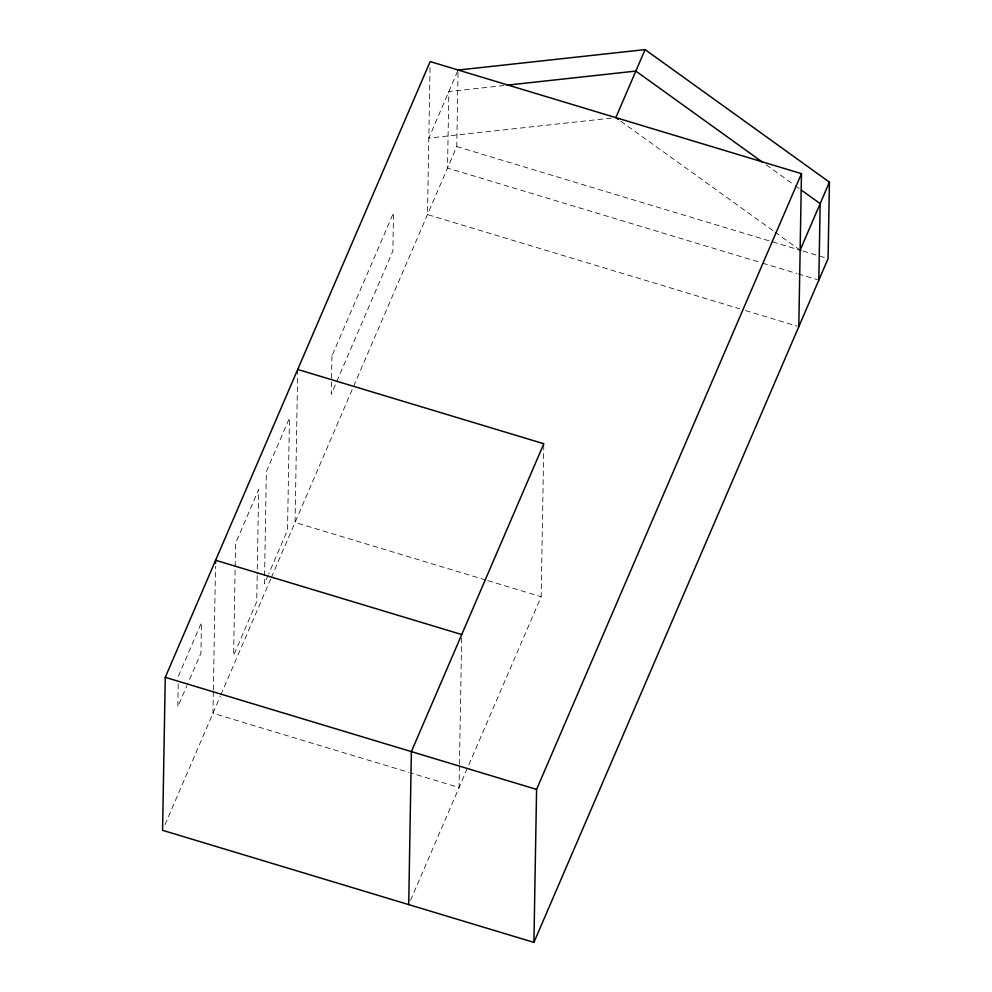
<?xml version="1.0" encoding="UTF-8"?>
<svg xmlns="http://www.w3.org/2000/svg" width="992" height="992" viewBox="0 0 992 992"><rect width="100%" height="100%" fill="white"/><g stroke="black" fill="none" stroke-linecap="round" stroke-linejoin="round"><path stroke-width="0.74" stroke-dasharray="4.96 3.72" d="M178.225 683.897L177.828 706.85L186.942 685.646M213.33 691.622L212.958 713.26L408.654 772.322M213.354 690.072L215.512 566.444M257.176 575.62L256.717 601.747L233.616 655.439L235.575 543.256L258.676 489.552L257.201 574.083M297.712 369.458L295.046 522.449L486.291 580.171M430.057 67.704L427.49 214.57L739.635 308.785M271.324 577.567L456.754 146.556L458.081 70.06L428.829 138.074L611.221 118.122M459.445 765.911L459.06 787.536L410.142 772.78M459.47 764.361L461.702 636.095M410.527 900.376L541.148 596.725L543.79 445.284M178.362 676.246L201.463 622.542L200.93 653.145L187.55 684.232M268.063 575.372L264.418 583.842L266.377 471.646L289.478 417.954L287.519 530.15L268.671 573.959M165.019 824.687L220.249 696.297M220.856 694.884L270.717 578.981M504.023 85.498L448.843 91.537L447.516 168.032L761.137 262.694M456.754 146.556L801.437 250.592M802.925 251.038L825.108 257.734M762.612 263.14L796.638 273.408M798.114 273.854L817.346 279.67M745.55 310.57L797.332 326.207M487.779 580.618L541.148 596.725M766.246 164.846L793.836 184.686M795.088 185.578L800.098 189.187M620.831 121.222L773.81 231.223M775.062 232.116L798.895 249.252M331.936 355.967L331.266 394.208L392.869 251.013L393.539 212.759L331.936 355.967"/><path stroke-width="1.49" d="M798.808 326.653L801.474 173.662L430.156 61.578L165.267 677.325L162.589 830.316L533.919 942.4L828.072 258.627L829.411 182.131L645.085 49.6L458.081 70.06M215.574 563.357L215.624 560.269L461.739 634.545M408.704 904.605L411.37 751.614L543.814 443.734L297.712 369.458M533.919 942.4L536.585 789.409L801.474 173.662M818.834 280.116L820.161 203.62L801.362 190.092M645.085 49.6L615.821 117.614L618.326 119.424M800.147 250.158L829.411 182.131M507.086 85.163L635.835 71.077L762.488 162.142M165.267 677.325L536.585 789.409"/></g></svg>
